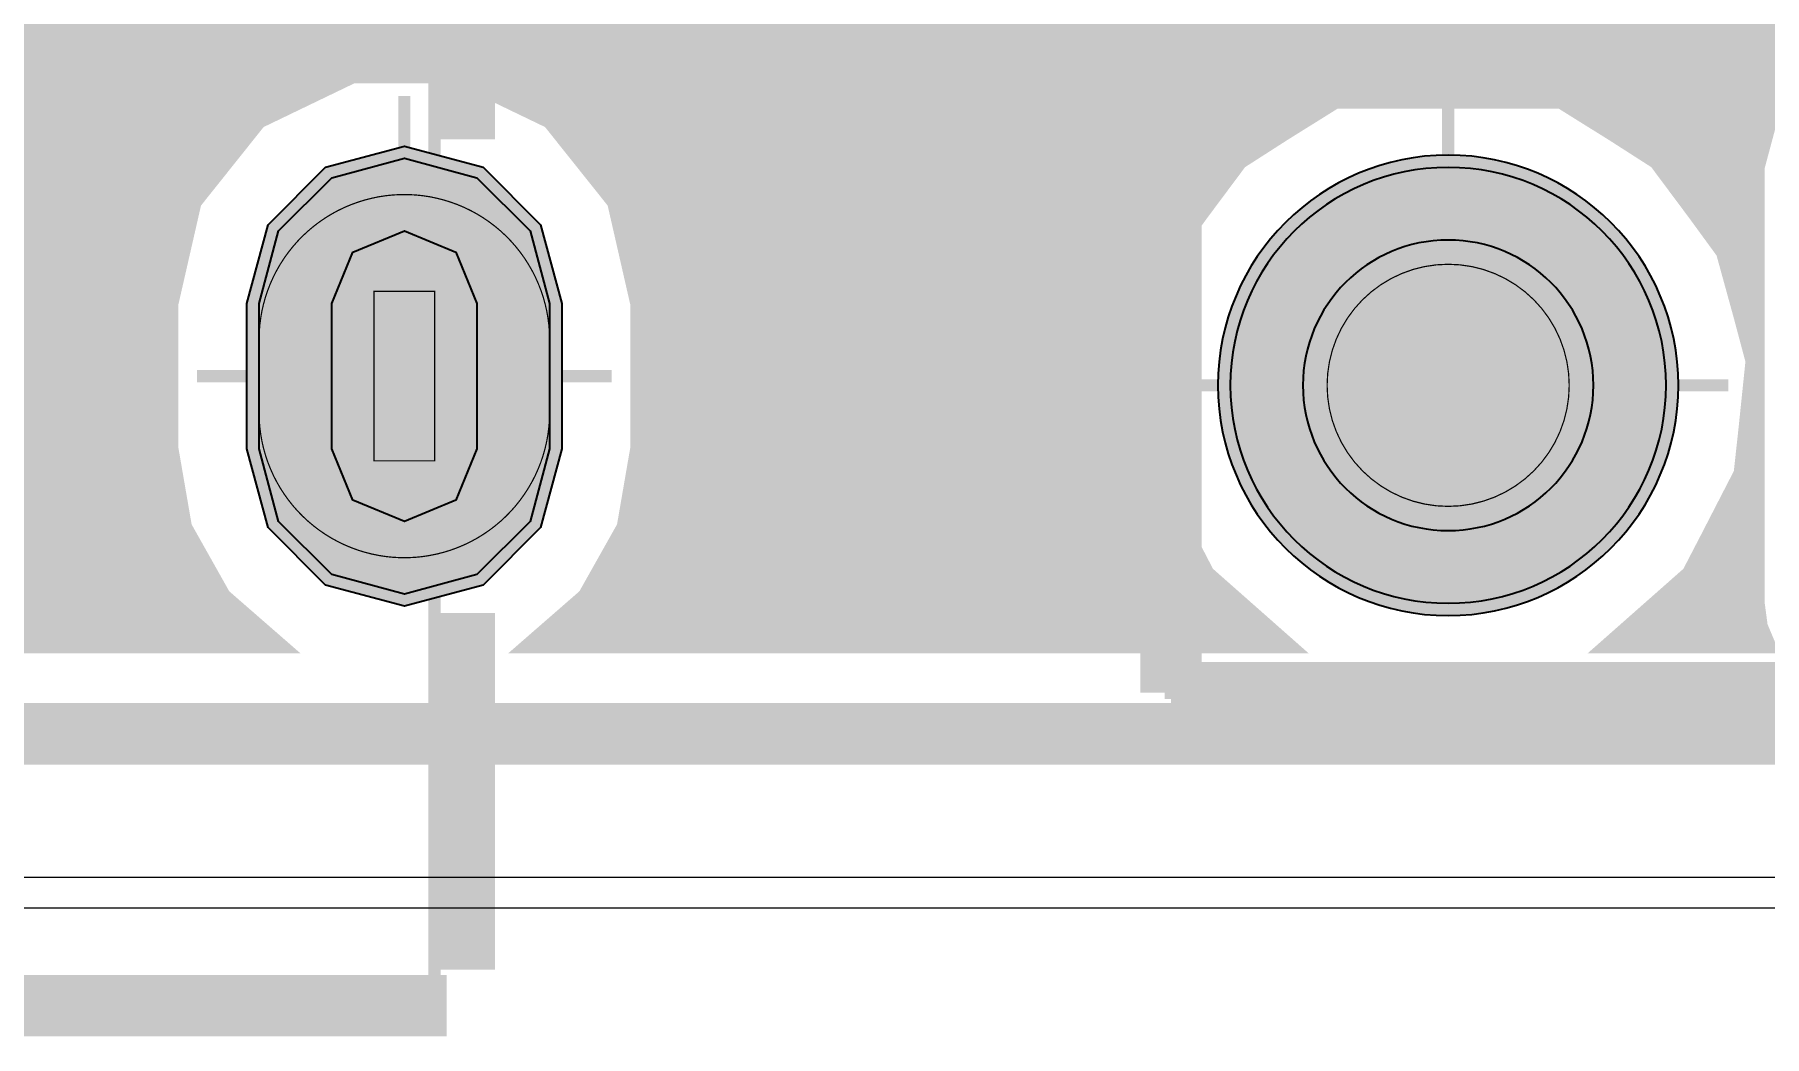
# Model space of a CAD drawing. Header units: millimetres. Extents: x -37.3 to -4.1, y -46.3 to 7.
# Drawn here: x -17.4 to -10.25, y -46.25 to -42.11 of the extents above; entities that cross this region are included whole.
import ezdxf

# ---------------------------------------------------------------- set-up
doc = ezdxf.new("R2010")
doc.units = ezdxf.units.MM
doc.header["$MEASUREMENT"] = 0
for name, color, linetype, true_color in [('Board-Outline-Layer', 7, 'Continuous', 0xff00ff), ('Bottom-Layer', 7, 'Continuous', 0x0000ff), ('Bottom-Paste-Mask-Layer', 7, 'Continuous', 0x800000), ('Bottom-Solder-Mask-Layer', 7, 'Continuous', 0xaa00ff), ('Component-Shape-Layer', 7, 'Continuous', 0x00cccc), ('Hole-Layer', 7, 'Continuous', 0x222222), ('Multi-Layer', 7, 'Continuous', 0xc0c0c0), ('Pin-Soldering-Layer', 7, 'Continuous', 0xcc9999), ('Top-Layer', 7, 'Continuous', 0xff0000), ('Top-Paste-Mask-Layer', 7, 'Continuous', 0x808080), ('Top-Silkscreen-Layer', 7, 'Continuous', 0xffcc00), ('Top-Solder-Mask-Layer', 7, 'Continuous', 0x800080)]:
    doc.layers.add(name, color=color, linetype=linetype, true_color=true_color)

msp = doc.modelspace()

# ---------------------------------------------------------------- hatches: boundary and pattern name
at = {"layer": 'Bottom-Layer'}
for points in [[(-12.201, -44.6419), (-15.3705, -44.6419), (-15.125, -44.428), (-14.9653, -44.1441), (-14.9099, -43.8231), (-14.9099, -43.2231), (-15.0048, -42.8074), (-15.2707, -42.474), (-15.6548, -42.289), (-16.0813, -42.289), (-16.4654, -42.474), (-16.7313, -42.8074), (-16.8262, -43.2231), (-16.8262, -43.8231), (-16.7708, -44.1441), (-16.6111, -44.428), (-16.3656, -44.6419), (-24.0205, -44.6419), (-23.7749, -44.428), (-23.6153, -44.1441), (-23.5599, -43.8231), (-23.5599, -43.2231), (-23.6548, -42.8074), (-23.9206, -42.474), (-24.3048, -42.289), (-24.7312, -42.289), (-25.1154, -42.474), (-25.3813, -42.8074), (-25.4762, -43.2231), (-25.4762, -43.8231), (-25.4208, -44.1441), (-25.2611, -44.428), (-25.0156, -44.6419), (-30.6523, -44.6419), (-30.3729, -44.2754), (-30.2321, -43.8365), (-30.2463, -43.3758), (-30.4137, -42.9464), (-30.715, -42.5976), (-31.1157, -42.3698), (-30.8468, -42.0261), (-30.7241, -41.6072), (-30.7652, -41.1727), (-30.9642, -40.7843), (-31.2929, -40.4971), (-31.0196, -40.2756), (-30.8254, -39.9822), (-26.1673, -39.9822), (-25.1863, -40.9632), (-25.0289, -41.0684), (-24.8432, -41.1053), (-15.2069, -41.1053), (-14.5671, -41.7451), (-14.4097, -41.8503), (-14.224, -41.8872), (-11.684, -41.8872), (-11.4984, -41.8503), (-11.341, -41.7451), (-8.039, -38.4431), (-7.9338, -38.2857), (-7.8969, -38.1001), (-7.8969, -35.1232), (-7.7458, -34.8581), (-7.7294, -34.5535), (-7.8511, -34.2738), (-8.0851, -34.0781), (-8.382, -34.0079), (-8.6789, -34.0781), (-8.913, -34.2738), (-9.0347, -34.5535), (-9.0182, -34.8581), (-8.8672, -35.1232), (-8.8672, -37.8991), (-11.4381, -40.4701), (-11.4985, -40.3222), (-11.5926, -40.1931), (-11.5926, -39.3142), (-11.4415, -39.0491), (-11.4251, -38.7445), (-11.5468, -38.4648), (-11.7808, -38.2691), (-12.0777, -38.1989), (-12.3746, -38.2691), (-12.6087, -38.4648), (-12.7304, -38.7445), (-12.7139, -39.0491), (-12.5629, -39.3142), (-12.5629, -40.1931), (-12.6985, -40.412), (-12.7405, -40.666), (-12.6826, -40.9169), (-14.0231, -40.9169), (-14.6629, -40.2771), (-14.8203, -40.172), (-15.0059, -40.135), (-15.0352, -40.135), (-14.9789, -39.9579), (-14.9599, -39.773), (-14.9599, -38.873), (-15.0498, -38.4789), (-15.3018, -38.1629), (-15.666, -37.9876), (-16.0701, -37.9876), (-16.4343, -38.1629), (-16.6863, -38.4789), (-16.7762, -38.873), (-16.7762, -39.3698), (-17.0493, -39.182), (-17.3779, -39.139), (-17.6901, -39.2502), (-17.9175, -39.4913), (-18.0102, -39.8095), (-17.9481, -40.135), (-22.4377, -40.135), (-22.3756, -39.8094), (-22.4684, -39.4912), (-22.6959, -39.2501), (-23.0082, -39.139), (-23.3369, -39.1821), (-23.6099, -39.3701), (-23.6099, -38.873), (-23.6998, -38.4789), (-23.9518, -38.1629), (-24.316, -37.9876), (-24.7201, -37.9876), (-25.0843, -38.1629), (-25.3362, -38.4789), (-25.4262, -38.873), (-25.4262, -39.3511), (-25.6233, -39.154), (-25.7806, -39.0489), (-25.9663, -39.0119), (-30.8254, -39.0119), (-31.0196, -38.7186), (-31.2929, -38.4971), (-30.9642, -38.2099), (-30.7652, -37.8214), (-30.7241, -37.3869), (-30.8468, -36.9681), (-31.1157, -36.6244), (-30.7063, -36.3893), (-30.4021, -36.0282), (-30.2399, -35.5849), (-30.2392, -35.1128), (-30.4002, -34.669), (-30.7034, -34.3071), (-31.1121, -34.0709), (-31.577, -33.9888), (-32.177, -33.9888), (-32.6419, -34.0709), (-33.0507, -34.3071), (-33.3538, -34.669), (-33.5148, -35.1128), (-33.5141, -35.5849), (-33.3519, -36.0282), (-33.0477, -36.3893), (-32.6383, -36.6244), (-32.9073, -36.9681), (-33.0299, -37.3869), (-32.9888, -37.8214), (-32.7898, -38.2099), (-32.4612, -38.4971), (-32.7667, -38.7557), (-32.966, -39.1028), (-33.0351, -39.4971), (-32.966, -39.8913), (-32.7667, -40.2385), (-32.4612, -40.4971), (-32.7898, -40.7843), (-32.9888, -41.1727), (-33.0299, -41.6072), (-32.9073, -42.0261), (-32.6383, -42.3698), (-33.039, -42.5976), (-33.3404, -42.9464), (-33.5078, -43.3758), (-33.5219, -43.8365), (-33.3811, -44.2754), (-33.1017, -44.6419), (-33.9319, -44.6419), (-33.9319, -0.3581), (-6.6482, -0.3581), (-6.6482, -44.6419), (-7.8079, -44.6419), (-7.7714, -44.5548), (-7.7589, -44.4611), (-7.7589, -42.6611), (-7.8069, -42.482), (-7.9379, -42.3509), (-8.117, -42.3029), (-9.917, -42.3029), (-10.0961, -42.3509), (-10.2272, -42.482), (-10.2752, -42.6611), (-10.2752, -44.4611), (-10.2627, -44.5548), (-10.2261, -44.6419), (-10.9131, -44.6419), (-10.5642, -44.3339), (-10.3512, -43.9201), (-10.3032, -43.4572), (-10.4267, -43.0086), (-10.7049, -42.6355), (-11.0997, -42.389), (-11.557, -42.3029), (-12.0144, -42.389), (-12.4092, -42.6355), (-12.6873, -43.0086), (-12.8109, -43.4572), (-12.7628, -43.9201), (-12.5498, -44.3339)], [(-15.268, -43.8231), (-15.3484, -44.1231), (-15.568, -44.3427), (-15.868, -44.4231), (-16.168, -44.3427), (-16.3877, -44.1231), (-16.468, -43.8231), (-16.468, -43.2231), (-16.3877, -42.9231), (-16.168, -42.7035), (-15.868, -42.6231), (-15.568, -42.7035), (-15.3484, -42.9231), (-15.268, -43.2231)], [(-12.457, -43.5611, 1), (-10.657, -43.5611, 1)]]:
    msp.add_hatch(color=256, dxfattribs=at).paths.add_polyline_path(points)
at = {"layer": 'Bottom-Paste-Mask-Layer'}
for points in [[(-15.268, -43.8231), (-15.3484, -44.1231), (-15.568, -44.3427), (-15.868, -44.4231), (-16.168, -44.3427), (-16.3877, -44.1231), (-16.468, -43.8231), (-16.468, -43.2231), (-16.3877, -42.9231), (-16.168, -42.7035), (-15.868, -42.6231), (-15.568, -42.7035), (-15.3484, -42.9231), (-15.268, -43.2231)], [(-12.457, -43.5611, 1), (-10.657, -43.5611, 1)]]:
    msp.add_hatch(color=256, dxfattribs=at).paths.add_polyline_path(points)
at = {"layer": 'Bottom-Solder-Mask-Layer'}
for points in [[(-15.218, -43.8231), (-15.3051, -44.1481), (-15.543, -44.386), (-15.868, -44.4731), (-16.1931, -44.386), (-16.431, -44.1481), (-16.5181, -43.8231), (-16.5181, -43.2231), (-16.431, -42.8981), (-16.1931, -42.6602), (-15.868, -42.5731), (-15.543, -42.6602), (-15.3051, -42.8981), (-15.218, -43.2231)], [(-12.5078, -43.5611, 1), (-10.6062, -43.5611, 1)]]:
    msp.add_hatch(color=256, dxfattribs=at).paths.add_polyline_path(points)
at = {"layer": 'Hole-Layer'}
for points in [[(-15.568, -43.8231), (-15.6559, -44.0352), (-15.868, -44.1231), (-16.0802, -44.0352), (-16.168, -43.8231), (-16.168, -43.2231), (-16.0802, -43.011), (-15.868, -42.9231), (-15.6559, -43.011), (-15.568, -43.2231)], [(-12.157, -43.5611, 1), (-10.957, -43.5611, 1)]]:
    msp.add_hatch(color=256, dxfattribs=at).paths.add_polyline_path(points)
at = {"layer": 'Multi-Layer'}
for points in [[(-15.268, -43.8231), (-15.3484, -44.1231), (-15.568, -44.3427), (-15.868, -44.4231), (-16.168, -44.3427), (-16.3877, -44.1231), (-16.468, -43.8231), (-16.468, -43.2231), (-16.3877, -42.9231), (-16.168, -42.7035), (-15.868, -42.6231), (-15.568, -42.7035), (-15.3484, -42.9231), (-15.268, -43.2231)], [(-15.268, -43.8231), (-15.3484, -44.1231), (-15.568, -44.3427), (-15.868, -44.4231), (-16.168, -44.3427), (-16.3877, -44.1231), (-16.468, -43.8231), (-16.468, -43.2231), (-16.3877, -42.9231), (-16.168, -42.7035), (-15.868, -42.6231), (-15.568, -42.7035), (-15.3484, -42.9231), (-15.268, -43.2231)], [(-15.268, -43.8231), (-15.3484, -44.1231), (-15.568, -44.3427), (-15.868, -44.4231), (-16.168, -44.3427), (-16.3877, -44.1231), (-16.468, -43.8231), (-16.468, -43.2231), (-16.3877, -42.9231), (-16.168, -42.7035), (-15.868, -42.6231), (-15.568, -42.7035), (-15.3484, -42.9231), (-15.268, -43.2231)], [(-12.457, -43.5611, 1), (-10.657, -43.5611, 1)], [(-12.457, -43.5611, 1), (-10.657, -43.5611, 1)], [(-12.457, -43.5611, 1), (-10.657, -43.5611, 1)]]:
    msp.add_hatch(color=256, dxfattribs=at).paths.add_polyline_path(points)
at = {"layer": 'Pin-Soldering-Layer'}
for points in [[(-12.057, -43.5611, 1), (-11.0571, -43.5611, 1)], [(-12.057, -43.5611, 1), (-11.0571, -43.5611, 1)], [(-15.993, -43.1731), (-15.7431, -43.1731), (-15.7431, -43.8731), (-15.993, -43.8731)], [(-15.993, -43.1731), (-15.7431, -43.1731), (-15.7431, -43.8731), (-15.993, -43.8731)]]:
    msp.add_hatch(color=256, dxfattribs=at).paths.add_polyline_path(points)
at = {"layer": 'Top-Layer'}
for points in [[(-16.3656, -44.6419), (-24.0205, -44.6419), (-23.7749, -44.428), (-23.6153, -44.1441), (-23.5599, -43.8231), (-23.5599, -43.2231), (-23.6548, -42.8074), (-23.9206, -42.474), (-24.3048, -42.289), (-24.7312, -42.289), (-25.1154, -42.474), (-25.3813, -42.8074), (-25.4762, -43.2231), (-25.4762, -43.8231), (-25.4208, -44.1441), (-25.2611, -44.428), (-25.0156, -44.6419), (-30.6523, -44.6419), (-30.3729, -44.2754), (-30.2321, -43.8365), (-30.2463, -43.3758), (-30.4137, -42.9464), (-30.715, -42.5976), (-31.1157, -42.3698), (-30.8348, -42.0021), (-30.7203, -41.5539), (-30.7904, -41.0965), (-29.31, -39.6161), (-29.2048, -39.4588), (-29.1679, -39.2731), (-29.1679, -34.1989), (-28.9713, -34.0722), (-28.8949, -33.8511), (-28.8949, -32.9511), (-28.9713, -32.73), (-29.1679, -32.6032), (-29.1679, -32.1669), (-28.9713, -32.0402), (-28.8949, -31.8191), (-28.8949, -31.2893), (-27.3512, -32.833), (-27.3512, -33.355), (-27.3079, -33.5257), (-27.1886, -33.6551), (-27.3079, -33.7845), (-27.3512, -33.9551), (-27.3512, -34.7551), (-27.3032, -34.9342), (-27.1721, -35.0653), (-26.9931, -35.1132), (-26.0931, -35.1132), (-25.914, -35.0653), (-25.7829, -34.9342), (-25.7349, -34.7551), (-25.7349, -33.9551), (-25.7782, -33.7845), (-25.8975, -33.6551), (-25.8009, -33.5621), (-25.7452, -33.4402), (-24.9426, -33.4402), (-24.8256, -33.4887), (-24.7, -33.5052), (-21.537, -33.5052), (-21.3132, -33.729), (-21.3132, -35.5205), (-21.415, -35.6847), (-21.463, -35.8719), (-21.5677, -35.5802), (-21.7974, -35.3722), (-22.098, -35.2969), (-22.3987, -35.3722), (-22.6284, -35.5802), (-22.733, -35.8719), (-22.8377, -35.5802), (-23.0674, -35.3722), (-23.368, -35.2969), (-23.6687, -35.3722), (-23.8984, -35.5802), (-24.003, -35.8719), (-24.1136, -35.5714), (-24.3562, -35.3625), (-24.6697, -35.2977), (-24.9752, -35.3933), (-25.1959, -35.6252), (-25.2762, -35.9351), (-25.2762, -37.1201), (-25.1959, -37.43), (-24.9752, -37.6619), (-24.6697, -37.7574), (-24.3562, -37.6926), (-24.1136, -37.4837), (-24.003, -37.1833), (-23.8984, -37.475), (-23.6687, -37.683), (-23.368, -37.7582), (-23.0674, -37.683), (-22.8377, -37.475), (-22.733, -37.1833), (-22.6284, -37.475), (-22.3987, -37.683), (-22.098, -37.7582), (-21.7974, -37.683), (-21.5677, -37.475), (-21.463, -37.1833), (-21.3594, -37.4734), (-21.1319, -37.6812), (-21.2152, -37.7644), (-21.257, -37.8121), (-21.2922, -37.8649), (-21.5928, -37.8649), (-21.6434, -37.8685), (-21.6929, -37.8792), (-21.7424, -37.8685), (-21.793, -37.8649), (-22.093, -37.8649), (-22.1499, -37.8695), (-22.2055, -37.883), (-22.261, -37.8695), (-22.318, -37.8649), (-22.868, -37.8649), (-22.9315, -37.8706), (-22.993, -37.8874), (-23.0545, -37.8706), (-23.1181, -37.8649), (-23.6681, -37.8649), (-23.8816, -37.9355), (-24.0109, -38.1196), (-24.3735, -37.9764), (-24.7628, -37.9984), (-25.1069, -38.1816), (-25.3425, -38.4922), (-25.4262, -38.873), (-25.4262, -39.773), (-25.3373, -40.1649), (-25.0879, -40.48), (-24.727, -40.6567), (-24.3251, -40.6604), (-23.961, -40.4902), (-23.706, -40.1796), (-23.4914, -40.4216), (-23.1915, -40.5429), (-22.869, -40.5182), (-22.5911, -40.3527), (-22.4159, -40.0808), (-22.1542, -40.3425), (-22.1127, -40.4128), (-22.0601, -40.4751), (-21.8805, -40.6547), (-21.7231, -40.7599), (-21.5374, -40.7968), (-18.5946, -40.7968), (-18.409, -40.7599), (-18.2516, -40.6547), (-17.8675, -40.2706), (-17.5937, -40.4888), (-17.2489, -40.5492), (-16.9173, -40.4371), (-16.6799, -40.1799), (-16.4249, -40.4904), (-16.0608, -40.6604), (-15.659, -40.6567), (-15.2981, -40.48), (-15.0488, -40.1648), (-14.9599, -39.773), (-14.9599, -39.2295), (-14.879, -39.251), (-14.7956, -39.2582), (-14.4688, -39.2582), (-14.4688, -39.2941), (-14.4208, -39.4732), (-14.2897, -39.6042), (-14.1106, -39.6522), (-13.6269, -39.6522), (-13.8668, -39.892), (-14.078, -39.892), (-14.257, -39.94), (-14.3881, -40.0711), (-14.4361, -40.2502), (-14.4361, -41.0503), (-14.3597, -41.2714), (-14.1631, -41.3982), (-14.1631, -41.4402), (-14.1261, -41.6258), (-14.021, -41.7832), (-13.5511, -42.2531), (-13.3937, -42.3583), (-13.208, -42.3952), (-12.03, -42.3952), (-12.4194, -42.645), (-12.6922, -43.0186), (-12.8115, -43.4656), (-12.7612, -43.9255), (-12.5481, -44.3361), (-12.201, -44.6419), (-15.3705, -44.6419), (-15.125, -44.428), (-14.9653, -44.1441), (-14.9099, -43.8231), (-14.9099, -43.2231), (-15.0048, -42.8074), (-15.2707, -42.474), (-15.6548, -42.289), (-16.0813, -42.289), (-16.4654, -42.474), (-16.7313, -42.8074), (-16.8262, -43.2231), (-16.8262, -43.8231), (-16.7708, -44.1441), (-16.6111, -44.428)], [(-10.2752, -44.4611), (-10.2627, -44.5548), (-10.2261, -44.6419), (-10.9131, -44.6419), (-10.5659, -44.3361), (-10.3528, -43.9255), (-10.3025, -43.4656), (-10.4218, -43.0186), (-10.6946, -42.645), (-11.0841, -42.3952), (-10.922, -42.3952), (-10.7364, -42.3583), (-10.579, -42.2531), (-10.325, -41.9991), (-10.2264, -41.857), (-10.184, -41.6893), (-10.1549, -41.6777), (-10.127, -41.6636), (-10.0425, -41.6976), (-9.9521, -41.7092), (-9.3521, -41.7092), (-9.2673, -41.699), (-9.1873, -41.669), (-9.1873, -42.3029), (-9.917, -42.3029), (-10.0961, -42.3509), (-10.2272, -42.482), (-10.2752, -42.6611)], [(-15.268, -43.8231), (-15.3484, -44.1231), (-15.568, -44.3427), (-15.868, -44.4231), (-16.168, -44.3427), (-16.3877, -44.1231), (-16.468, -43.8231), (-16.468, -43.2231), (-16.3877, -42.9231), (-16.168, -42.7035), (-15.868, -42.6231), (-15.568, -42.7035), (-15.3484, -42.9231), (-15.268, -43.2231)], [(-12.457, -43.5611, 1), (-10.657, -43.5611, 1)]]:
    msp.add_hatch(color=256, dxfattribs=at).paths.add_polyline_path(points)
at = {"layer": 'Top-Paste-Mask-Layer'}
for points in [[(-15.268, -43.8231), (-15.3484, -44.1231), (-15.568, -44.3427), (-15.868, -44.4231), (-16.168, -44.3427), (-16.3877, -44.1231), (-16.468, -43.8231), (-16.468, -43.2231), (-16.3877, -42.9231), (-16.168, -42.7035), (-15.868, -42.6231), (-15.568, -42.7035), (-15.3484, -42.9231), (-15.268, -43.2231)], [(-12.457, -43.5611, 1), (-10.657, -43.5611, 1)], [(-15.883, -42.7733), (-15.8531, -42.7733), (-15.8232, -42.7748), (-15.7934, -42.7778), (-15.7639, -42.7822), (-15.7345, -42.7882), (-15.7055, -42.7956), (-15.677, -42.8044), (-15.6488, -42.8146), (-15.6213, -42.8262), (-15.5943, -42.8392), (-15.568, -42.8535), (-15.5425, -42.8691), (-15.5178, -42.886), (-15.494, -42.904), (-15.471, -42.9233), (-15.4491, -42.9436), (-15.4282, -42.965), (-15.4084, -42.9875), (-15.3898, -43.0108), (-15.3723, -43.0351), (-15.3561, -43.0603), (-15.3411, -43.0862), (-15.3275, -43.1128), (-15.3152, -43.1401), (-15.3042, -43.1679), (-15.2947, -43.1963), (-15.2866, -43.2251), (-15.2799, -43.2542), (-15.2748, -43.2837), (-15.271, -43.3134), (-15.2688, -43.3432), (-15.268, -43.3731), (-15.268, -43.6731), (-15.2688, -43.703), (-15.271, -43.7329), (-15.2748, -43.7626), (-15.2799, -43.792), (-15.2866, -43.8212), (-15.2947, -43.85), (-15.3042, -43.8783), (-15.3152, -43.9062), (-15.3275, -43.9335), (-15.3411, -43.9601), (-15.3561, -43.986), (-15.3723, -44.0111), (-15.3898, -44.0354), (-15.4084, -44.0588), (-15.4282, -44.0812), (-15.4491, -44.1026), (-15.471, -44.123), (-15.494, -44.1422), (-15.5178, -44.1603), (-15.5425, -44.1771), (-15.568, -44.1927), (-15.5943, -44.2071), (-15.6213, -44.22), (-15.6488, -44.2316), (-15.677, -44.2419), (-15.7055, -44.2507), (-15.7345, -44.2581), (-15.7639, -44.264), (-15.7934, -44.2685), (-15.8232, -44.2715), (-15.8531, -44.2729), (-15.883, -44.2729), (-15.9129, -44.2715), (-15.9426, -44.2685), (-15.9722, -44.264), (-16.0015, -44.2581), (-16.0306, -44.2507), (-16.0591, -44.2419), (-16.0872, -44.2316), (-16.1148, -44.22), (-16.1418, -44.2071), (-16.168, -44.1927), (-16.1936, -44.1771), (-16.2183, -44.1603), (-16.2421, -44.1422), (-16.265, -44.123), (-16.287, -44.1026), (-16.3079, -44.0812), (-16.3277, -44.0588), (-16.3463, -44.0354), (-16.3638, -44.0111), (-16.38, -43.986), (-16.395, -43.9601), (-16.4086, -43.9335), (-16.4209, -43.9062), (-16.4319, -43.8783), (-16.4414, -43.85), (-16.4495, -43.8212), (-16.4562, -43.792), (-16.4613, -43.7626), (-16.4651, -43.7329), (-16.4673, -43.703), (-16.468, -43.6731), (-16.468, -43.3731), (-16.4673, -43.3432), (-16.4651, -43.3134), (-16.4613, -43.2837), (-16.4562, -43.2542), (-16.4495, -43.2251), (-16.4414, -43.1963), (-16.4319, -43.1679), (-16.4209, -43.1401), (-16.4086, -43.1128), (-16.395, -43.0862), (-16.38, -43.0603), (-16.3638, -43.0351), (-16.3463, -43.0108), (-16.3277, -42.9875), (-16.3079, -42.965), (-16.287, -42.9436), (-16.265, -42.9233), (-16.2421, -42.904), (-16.2183, -42.886), (-16.1936, -42.8691), (-16.168, -42.8535), (-16.1418, -42.8392), (-16.1148, -42.8262), (-16.0872, -42.8146), (-16.0591, -42.8044), (-16.0306, -42.7956), (-16.0015, -42.7882), (-15.9722, -42.7822), (-15.9426, -42.7778), (-15.9129, -42.7748)], [(-15.883, -42.7733), (-15.8531, -42.7733), (-15.8232, -42.7748), (-15.7934, -42.7778), (-15.7639, -42.7822), (-15.7345, -42.7882), (-15.7055, -42.7956), (-15.677, -42.8044), (-15.6488, -42.8146), (-15.6213, -42.8262), (-15.5943, -42.8392), (-15.568, -42.8535), (-15.5425, -42.8691), (-15.5178, -42.886), (-15.494, -42.904), (-15.471, -42.9233), (-15.4491, -42.9436), (-15.4282, -42.965), (-15.4084, -42.9875), (-15.3898, -43.0108), (-15.3723, -43.0351), (-15.3561, -43.0603), (-15.3411, -43.0862), (-15.3275, -43.1128), (-15.3152, -43.1401), (-15.3042, -43.1679), (-15.2947, -43.1963), (-15.2866, -43.2251), (-15.2799, -43.2542), (-15.2748, -43.2837), (-15.271, -43.3134), (-15.2688, -43.3432), (-15.268, -43.3731), (-15.268, -43.6731), (-15.2688, -43.703), (-15.271, -43.7329), (-15.2748, -43.7626), (-15.2799, -43.792), (-15.2866, -43.8212), (-15.2947, -43.85), (-15.3042, -43.8783), (-15.3152, -43.9062), (-15.3275, -43.9335), (-15.3411, -43.9601), (-15.3561, -43.986), (-15.3723, -44.0111), (-15.3898, -44.0354), (-15.4084, -44.0588), (-15.4282, -44.0812), (-15.4491, -44.1026), (-15.471, -44.123), (-15.494, -44.1422), (-15.5178, -44.1603), (-15.5425, -44.1771), (-15.568, -44.1927), (-15.5943, -44.2071), (-15.6213, -44.22), (-15.6488, -44.2316), (-15.677, -44.2419), (-15.7055, -44.2507), (-15.7345, -44.2581), (-15.7639, -44.264), (-15.7934, -44.2685), (-15.8232, -44.2715), (-15.8531, -44.2729), (-15.883, -44.2729), (-15.9129, -44.2715), (-15.9426, -44.2685), (-15.9722, -44.264), (-16.0015, -44.2581), (-16.0306, -44.2507), (-16.0591, -44.2419), (-16.0872, -44.2316), (-16.1148, -44.22), (-16.1418, -44.2071), (-16.168, -44.1927), (-16.1936, -44.1771), (-16.2183, -44.1603), (-16.2421, -44.1422), (-16.265, -44.123), (-16.287, -44.1026), (-16.3079, -44.0812), (-16.3277, -44.0588), (-16.3463, -44.0354), (-16.3638, -44.0111), (-16.38, -43.986), (-16.395, -43.9601), (-16.4086, -43.9335), (-16.4209, -43.9062), (-16.4319, -43.8783), (-16.4414, -43.85), (-16.4495, -43.8212), (-16.4562, -43.792), (-16.4613, -43.7626), (-16.4651, -43.7329), (-16.4673, -43.703), (-16.468, -43.6731), (-16.468, -43.3731), (-16.4673, -43.3432), (-16.4651, -43.3134), (-16.4613, -43.2837), (-16.4562, -43.2542), (-16.4495, -43.2251), (-16.4414, -43.1963), (-16.4319, -43.1679), (-16.4209, -43.1401), (-16.4086, -43.1128), (-16.395, -43.0862), (-16.38, -43.0603), (-16.3638, -43.0351), (-16.3463, -43.0108), (-16.3277, -42.9875), (-16.3079, -42.965), (-16.287, -42.9436), (-16.265, -42.9233), (-16.2421, -42.904), (-16.2183, -42.886), (-16.1936, -42.8691), (-16.168, -42.8535), (-16.1418, -42.8392), (-16.1148, -42.8262), (-16.0872, -42.8146), (-16.0591, -42.8044), (-16.0306, -42.7956), (-16.0015, -42.7882), (-15.9722, -42.7822), (-15.9426, -42.7778), (-15.9129, -42.7748)]]:
    msp.add_hatch(color=256, dxfattribs=at).paths.add_polyline_path(points)
at = {"layer": 'Top-Solder-Mask-Layer'}
for points in [[(-15.218, -43.8231), (-15.3051, -44.1481), (-15.543, -44.386), (-15.868, -44.4731), (-16.1931, -44.386), (-16.431, -44.1481), (-16.5181, -43.8231), (-16.5181, -43.2231), (-16.431, -42.8981), (-16.1931, -42.6602), (-15.868, -42.5731), (-15.543, -42.6602), (-15.3051, -42.8981), (-15.218, -43.2231)], [(-12.5078, -43.5611, 1), (-10.6062, -43.5611, 1)]]:
    msp.add_hatch(color=256, dxfattribs=at).paths.add_polyline_path(points)

# ---------------------------------------------------------------- linework, layer by layer
at = {"layer": 'Board-Outline-Layer', "const_width": 0.254}
msp.add_lwpolyline([(-34.2901, -45.0001), (-34.2901, 0), (-6.29, 0), (-6.29, -45.0001)], close=True, dxfattribs=at)
at = {"layer": 'Bottom-Layer', "const_width": 0.00508}
msp.add_lwpolyline([(-35.9411, -45.5931), (-35.9411, 1.143), (-4.064, 1.143), (-4.064, -45.5931)], close=True, dxfattribs=at)
at = {"layer": 'Bottom-Layer', "const_width": 0.0508}
for points in [[(-10.0961, -42.3509), (-10.2272, -42.482), (-10.2752, -42.6611), (-10.2752, -44.4611), (-10.2627, -44.5548), (-10.2261, -44.6419), (-10.9131, -44.6419), (-10.5642, -44.3339), (-10.3512, -43.9201), (-10.3032, -43.4572), (-10.4267, -43.0086), (-10.7049, -42.6355), (-11.0997, -42.389), (-11.557, -42.3029), (-12.0144, -42.389), (-12.4092, -42.6355), (-12.6873, -43.0086), (-12.8109, -43.4572), (-12.7628, -43.9201), (-12.5498, -44.3339), (-12.201, -44.6419), (-15.3705, -44.6419), (-15.125, -44.428), (-14.9653, -44.1441), (-14.9099, -43.8231), (-14.9099, -43.2231), (-15.0048, -42.8074), (-15.2707, -42.474), (-15.6548, -42.289), (-16.0813, -42.289), (-16.4654, -42.474), (-16.7313, -42.8074), (-16.8262, -43.2231), (-16.8262, -43.8231), (-16.7708, -44.1441), (-16.6111, -44.428), (-16.3656, -44.6419), (-24.0205, -44.6419)], [(-15.868, -43.5231), (-15.868, -42.3666)], [(-11.557, -43.5611), (-11.557, -42.4045)], [(-15.868, -43.5231), (-16.7246, -43.5231)], [(-15.868, -43.5231), (-15.0115, -43.5231)], [(-11.557, -43.5611), (-12.7136, -43.5611)], [(-11.557, -43.5611), (-10.4005, -43.5611)]]:
    msp.add_lwpolyline(points, dxfattribs=at)
at = {"layer": 'Bottom-Layer'}
msp.add_lwpolyline([(-15.268, -43.8231), (-15.3484, -44.1231), (-15.568, -44.3427), (-15.868, -44.4231), (-16.168, -44.3427), (-16.3877, -44.1231), (-16.468, -43.8231), (-16.468, -43.2231), (-16.3877, -42.9231), (-16.168, -42.7035), (-15.868, -42.6231), (-15.568, -42.7035), (-15.3484, -42.9231), (-15.268, -43.2231)], close=True, dxfattribs=at)
msp.add_lwpolyline([(-12.457, -43.5611, 1), (-10.657, -43.5611, 1)], format="xyb", close=True, dxfattribs=at)
at = {"layer": 'Bottom-Paste-Mask-Layer'}
msp.add_lwpolyline([(-15.268, -43.8231), (-15.3484, -44.1231), (-15.568, -44.3427), (-15.868, -44.4231), (-16.168, -44.3427), (-16.3877, -44.1231), (-16.468, -43.8231), (-16.468, -43.2231), (-16.3877, -42.9231), (-16.168, -42.7035), (-15.868, -42.6231), (-15.568, -42.7035), (-15.3484, -42.9231), (-15.268, -43.2231)], close=True, dxfattribs=at)
msp.add_lwpolyline([(-12.457, -43.5611, 1), (-10.657, -43.5611, 1)], format="xyb", close=True, dxfattribs=at)
at = {"layer": 'Bottom-Solder-Mask-Layer'}
msp.add_lwpolyline([(-15.218, -43.8231), (-15.3051, -44.1481), (-15.543, -44.386), (-15.868, -44.4731), (-16.1931, -44.386), (-16.431, -44.1481), (-16.5181, -43.8231), (-16.5181, -43.2231), (-16.431, -42.8981), (-16.1931, -42.6602), (-15.868, -42.5731), (-15.543, -42.6602), (-15.3051, -42.8981), (-15.218, -43.2231)], close=True, dxfattribs=at)
msp.add_lwpolyline([(-12.5078, -43.5611, 1), (-10.6062, -43.5611), (-10.6062, -43.5611, 1), (-12.5078, -43.5611)], format="xyb", dxfattribs=at)
at = {"layer": 'Component-Shape-Layer', "const_width": 0.0508}
for points in [[(-24.643, -46.1489), (-24.643, -38.7989), (-15.743, -38.7989), (-15.743, -46.1489)], [(-24.643, -46.1489), (-24.643, -38.7989), (-15.743, -38.7989), (-15.743, -46.1489)], [(-12.702, -44.8311), (-12.702, -42.2911), (-7.872, -42.2911), (-7.872, -44.8311)], [(-12.702, -44.8311), (-12.702, -42.2911), (-7.872, -42.2911), (-7.872, -44.8311)]]:
    msp.add_lwpolyline(points, close=True, dxfattribs=at)
at = {"layer": 'Hole-Layer'}
msp.add_lwpolyline([(-15.568, -43.8231), (-15.6559, -44.0352), (-15.868, -44.1231), (-16.0802, -44.0352), (-16.168, -43.8231), (-16.168, -43.2231), (-16.0802, -43.011), (-15.868, -42.9231), (-15.6559, -43.011), (-15.568, -43.2231)], close=True, dxfattribs=at)
msp.add_lwpolyline([(-12.157, -43.5611, 1), (-10.957, -43.5611, 1)], format="xyb", close=True, dxfattribs=at)
at = {"layer": 'Multi-Layer'}
msp.add_lwpolyline([(-15.268, -43.8231), (-15.3484, -44.1231), (-15.568, -44.3427), (-15.868, -44.4231), (-16.168, -44.3427), (-16.3877, -44.1231), (-16.468, -43.8231), (-16.468, -43.2231), (-16.3877, -42.9231), (-16.168, -42.7035), (-15.868, -42.6231), (-15.568, -42.7035), (-15.3484, -42.9231), (-15.268, -43.2231)], close=True, dxfattribs=at)
msp.add_lwpolyline([(-15.268, -43.8231), (-15.3484, -44.1231), (-15.568, -44.3427), (-15.868, -44.4231), (-16.168, -44.3427), (-16.3877, -44.1231), (-16.468, -43.8231), (-16.468, -43.2231), (-16.3877, -42.9231), (-16.168, -42.7035), (-15.868, -42.6231), (-15.568, -42.7035), (-15.3484, -42.9231), (-15.268, -43.2231)], close=True, dxfattribs=at)
msp.add_lwpolyline([(-15.268, -43.8231), (-15.3484, -44.1231), (-15.568, -44.3427), (-15.868, -44.4231), (-16.168, -44.3427), (-16.3877, -44.1231), (-16.468, -43.8231), (-16.468, -43.2231), (-16.3877, -42.9231), (-16.168, -42.7035), (-15.868, -42.6231), (-15.568, -42.7035), (-15.3484, -42.9231), (-15.268, -43.2231)], close=True, dxfattribs=at)
msp.add_lwpolyline([(-12.457, -43.5611, 1), (-10.657, -43.5611, 1)], format="xyb", close=True, dxfattribs=at)
msp.add_lwpolyline([(-12.457, -43.5611, 1), (-10.657, -43.5611, 1)], format="xyb", close=True, dxfattribs=at)
msp.add_lwpolyline([(-12.457, -43.5611, 1), (-10.657, -43.5611, 1)], format="xyb", close=True, dxfattribs=at)
at = {"layer": 'Pin-Soldering-Layer', "const_width": 0.00508}
msp.add_lwpolyline([(-12.057, -43.5611, 1), (-11.0571, -43.5611), (-11.0571, -43.5611, 1), (-12.057, -43.5611)], format="xyb", dxfattribs=at)
msp.add_lwpolyline([(-12.057, -43.5611, 1), (-11.0571, -43.5611), (-11.0571, -43.5611, 1), (-12.057, -43.5611)], format="xyb", dxfattribs=at)
msp.add_lwpolyline([(-15.993, -43.1731), (-15.7431, -43.1731), (-15.7431, -43.8731), (-15.993, -43.8731)], close=True, dxfattribs=at)
msp.add_lwpolyline([(-15.993, -43.1731), (-15.7431, -43.1731), (-15.7431, -43.8731), (-15.993, -43.8731)], close=True, dxfattribs=at)
at = {"layer": 'Top-Layer', "const_width": 0.00508}
msp.add_lwpolyline([(-35.8141, -45.7201), (-35.8141, 0.889), (-4.191, 0.889), (-4.191, -45.7201)], close=True, dxfattribs=at)
at = {"layer": 'Top-Layer', "const_width": 0.0508}
for points in [[(-10.0961, -42.3509), (-10.2272, -42.482), (-10.2752, -42.6611), (-10.2752, -44.4611), (-10.2627, -44.5548), (-10.2261, -44.6419), (-10.9131, -44.6419), (-10.5659, -44.3361), (-10.3528, -43.9255), (-10.3025, -43.4656), (-10.4218, -43.0186), (-10.6946, -42.645), (-11.0841, -42.3952), (-10.922, -42.3952), (-10.7364, -42.3583), (-10.579, -42.2531), (-10.325, -41.9991), (-10.2264, -41.857), (-10.184, -41.6893)], [(-14.021, -41.7832), (-13.5511, -42.2531), (-13.3937, -42.3583), (-13.208, -42.3952), (-12.03, -42.3952), (-12.4194, -42.645), (-12.6922, -43.0186), (-12.8115, -43.4656), (-12.7612, -43.9255), (-12.5481, -44.3361), (-12.201, -44.6419), (-15.3705, -44.6419), (-15.125, -44.428), (-14.9653, -44.1441), (-14.9099, -43.8231), (-14.9099, -43.2231), (-15.0048, -42.8074), (-15.2707, -42.474), (-15.6548, -42.289), (-16.0813, -42.289), (-16.4654, -42.474), (-16.7313, -42.8074), (-16.8262, -43.2231), (-16.8262, -43.8231), (-16.7708, -44.1441), (-16.6111, -44.428), (-16.3656, -44.6419), (-24.0205, -44.6419)], [(-15.868, -43.5231), (-15.868, -42.3666)], [(-15.868, -43.5231), (-16.7246, -43.5231)], [(-15.868, -43.5231), (-15.0115, -43.5231)], [(-11.557, -43.5611), (-12.7136, -43.5611)], [(-11.557, -43.5611), (-10.4005, -43.5611)]]:
    msp.add_lwpolyline(points, dxfattribs=at)
at = {"layer": 'Top-Layer'}
msp.add_lwpolyline([(-15.268, -43.8231), (-15.3484, -44.1231), (-15.568, -44.3427), (-15.868, -44.4231), (-16.168, -44.3427), (-16.3877, -44.1231), (-16.468, -43.8231), (-16.468, -43.2231), (-16.3877, -42.9231), (-16.168, -42.7035), (-15.868, -42.6231), (-15.568, -42.7035), (-15.3484, -42.9231), (-15.268, -43.2231)], close=True, dxfattribs=at)
msp.add_lwpolyline([(-12.457, -43.5611, 1), (-10.657, -43.5611, 1)], format="xyb", close=True, dxfattribs=at)
at = {"layer": 'Top-Paste-Mask-Layer'}
msp.add_lwpolyline([(-15.268, -43.8231), (-15.3484, -44.1231), (-15.568, -44.3427), (-15.868, -44.4231), (-16.168, -44.3427), (-16.3877, -44.1231), (-16.468, -43.8231), (-16.468, -43.2231), (-16.3877, -42.9231), (-16.168, -42.7035), (-15.868, -42.6231), (-15.568, -42.7035), (-15.3484, -42.9231), (-15.268, -43.2231)], close=True, dxfattribs=at)
msp.add_lwpolyline([(-12.457, -43.5611, 1), (-10.657, -43.5611, 1)], format="xyb", close=True, dxfattribs=at)
at = {"layer": 'Top-Paste-Mask-Layer', "const_width": 0.00508}
msp.add_lwpolyline([(-15.883, -42.7733), (-15.8531, -42.7733), (-15.8232, -42.7748), (-15.7934, -42.7778), (-15.7639, -42.7822), (-15.7345, -42.7882), (-15.7055, -42.7956), (-15.677, -42.8044), (-15.6488, -42.8146), (-15.6213, -42.8262), (-15.5943, -42.8392), (-15.568, -42.8535), (-15.5425, -42.8691), (-15.5178, -42.886), (-15.494, -42.904), (-15.471, -42.9233), (-15.4491, -42.9436), (-15.4282, -42.965), (-15.4084, -42.9875), (-15.3898, -43.0108), (-15.3723, -43.0351), (-15.3561, -43.0603), (-15.3411, -43.0862), (-15.3275, -43.1128), (-15.3152, -43.1401), (-15.3042, -43.1679), (-15.2947, -43.1963), (-15.2866, -43.2251), (-15.2799, -43.2542), (-15.2748, -43.2837), (-15.271, -43.3134), (-15.2688, -43.3432), (-15.268, -43.3731), (-15.268, -43.6731), (-15.2688, -43.703), (-15.271, -43.7329), (-15.2748, -43.7626), (-15.2799, -43.792), (-15.2866, -43.8212), (-15.2947, -43.85), (-15.3042, -43.8783), (-15.3152, -43.9062), (-15.3275, -43.9335), (-15.3411, -43.9601), (-15.3561, -43.986), (-15.3723, -44.0111), (-15.3898, -44.0354), (-15.4084, -44.0588), (-15.4282, -44.0812), (-15.4491, -44.1026), (-15.471, -44.123), (-15.494, -44.1422), (-15.5178, -44.1603), (-15.5425, -44.1771), (-15.568, -44.1927), (-15.5943, -44.2071), (-15.6213, -44.22), (-15.6488, -44.2316), (-15.677, -44.2419), (-15.7055, -44.2507), (-15.7345, -44.2581), (-15.7639, -44.264), (-15.7934, -44.2685), (-15.8232, -44.2715), (-15.8531, -44.2729), (-15.883, -44.2729), (-15.9129, -44.2715), (-15.9426, -44.2685), (-15.9722, -44.264), (-16.0015, -44.2581), (-16.0306, -44.2507), (-16.0591, -44.2419), (-16.0872, -44.2316), (-16.1148, -44.22), (-16.1418, -44.2071), (-16.168, -44.1927), (-16.1936, -44.1771), (-16.2183, -44.1603), (-16.2421, -44.1422), (-16.265, -44.123), (-16.287, -44.1026), (-16.3079, -44.0812), (-16.3277, -44.0588), (-16.3463, -44.0354), (-16.3638, -44.0111), (-16.38, -43.986), (-16.395, -43.9601), (-16.4086, -43.9335), (-16.4209, -43.9062), (-16.4319, -43.8783), (-16.4414, -43.85), (-16.4495, -43.8212), (-16.4562, -43.792), (-16.4613, -43.7626), (-16.4651, -43.7329), (-16.4673, -43.703), (-16.468, -43.6731), (-16.468, -43.3731), (-16.4673, -43.3432), (-16.4651, -43.3134), (-16.4613, -43.2837), (-16.4562, -43.2542), (-16.4495, -43.2251), (-16.4414, -43.1963), (-16.4319, -43.1679), (-16.4209, -43.1401), (-16.4086, -43.1128), (-16.395, -43.0862), (-16.38, -43.0603), (-16.3638, -43.0351), (-16.3463, -43.0108), (-16.3277, -42.9875), (-16.3079, -42.965), (-16.287, -42.9436), (-16.265, -42.9233), (-16.2421, -42.904), (-16.2183, -42.886), (-16.1936, -42.8691), (-16.168, -42.8535), (-16.1418, -42.8392), (-16.1148, -42.8262), (-16.0872, -42.8146), (-16.0591, -42.8044), (-16.0306, -42.7956), (-16.0015, -42.7882), (-15.9722, -42.7822), (-15.9426, -42.7778), (-15.9129, -42.7748)], close=True, dxfattribs=at)
msp.add_lwpolyline([(-15.883, -42.7733), (-15.8531, -42.7733), (-15.8232, -42.7748), (-15.7934, -42.7778), (-15.7639, -42.7822), (-15.7345, -42.7882), (-15.7055, -42.7956), (-15.677, -42.8044), (-15.6488, -42.8146), (-15.6213, -42.8262), (-15.5943, -42.8392), (-15.568, -42.8535), (-15.5425, -42.8691), (-15.5178, -42.886), (-15.494, -42.904), (-15.471, -42.9233), (-15.4491, -42.9436), (-15.4282, -42.965), (-15.4084, -42.9875), (-15.3898, -43.0108), (-15.3723, -43.0351), (-15.3561, -43.0603), (-15.3411, -43.0862), (-15.3275, -43.1128), (-15.3152, -43.1401), (-15.3042, -43.1679), (-15.2947, -43.1963), (-15.2866, -43.2251), (-15.2799, -43.2542), (-15.2748, -43.2837), (-15.271, -43.3134), (-15.2688, -43.3432), (-15.268, -43.3731), (-15.268, -43.6731), (-15.2688, -43.703), (-15.271, -43.7329), (-15.2748, -43.7626), (-15.2799, -43.792), (-15.2866, -43.8212), (-15.2947, -43.85), (-15.3042, -43.8783), (-15.3152, -43.9062), (-15.3275, -43.9335), (-15.3411, -43.9601), (-15.3561, -43.986), (-15.3723, -44.0111), (-15.3898, -44.0354), (-15.4084, -44.0588), (-15.4282, -44.0812), (-15.4491, -44.1026), (-15.471, -44.123), (-15.494, -44.1422), (-15.5178, -44.1603), (-15.5425, -44.1771), (-15.568, -44.1927), (-15.5943, -44.2071), (-15.6213, -44.22), (-15.6488, -44.2316), (-15.677, -44.2419), (-15.7055, -44.2507), (-15.7345, -44.2581), (-15.7639, -44.264), (-15.7934, -44.2685), (-15.8232, -44.2715), (-15.8531, -44.2729), (-15.883, -44.2729), (-15.9129, -44.2715), (-15.9426, -44.2685), (-15.9722, -44.264), (-16.0015, -44.2581), (-16.0306, -44.2507), (-16.0591, -44.2419), (-16.0872, -44.2316), (-16.1148, -44.22), (-16.1418, -44.2071), (-16.168, -44.1927), (-16.1936, -44.1771), (-16.2183, -44.1603), (-16.2421, -44.1422), (-16.265, -44.123), (-16.287, -44.1026), (-16.3079, -44.0812), (-16.3277, -44.0588), (-16.3463, -44.0354), (-16.3638, -44.0111), (-16.38, -43.986), (-16.395, -43.9601), (-16.4086, -43.9335), (-16.4209, -43.9062), (-16.4319, -43.8783), (-16.4414, -43.85), (-16.4495, -43.8212), (-16.4562, -43.792), (-16.4613, -43.7626), (-16.4651, -43.7329), (-16.4673, -43.703), (-16.468, -43.6731), (-16.468, -43.3731), (-16.4673, -43.3432), (-16.4651, -43.3134), (-16.4613, -43.2837), (-16.4562, -43.2542), (-16.4495, -43.2251), (-16.4414, -43.1963), (-16.4319, -43.1679), (-16.4209, -43.1401), (-16.4086, -43.1128), (-16.395, -43.0862), (-16.38, -43.0603), (-16.3638, -43.0351), (-16.3463, -43.0108), (-16.3277, -42.9875), (-16.3079, -42.965), (-16.287, -42.9436), (-16.265, -42.9233), (-16.2421, -42.904), (-16.2183, -42.886), (-16.1936, -42.8691), (-16.168, -42.8535), (-16.1418, -42.8392), (-16.1148, -42.8262), (-16.0872, -42.8146), (-16.0591, -42.8044), (-16.0306, -42.7956), (-16.0015, -42.7882), (-15.9722, -42.7822), (-15.9426, -42.7778), (-15.9129, -42.7748)], close=True, dxfattribs=at)
at = {"layer": 'Top-Silkscreen-Layer', "const_width": 0.254}
for points in [[(-15.621, -42.545), (-15.621, -40.5511)], [(-15.621, -42.545), (-15.621, -40.5511)], [(-12.702, -42.2911), (-12.702, -44.8311)], [(-12.702, -42.2911), (-7.872, -42.2911)], [(-12.702, -42.2911), (-12.702, -44.8311)], [(-12.702, -42.2911), (-7.872, -42.2911)], [(-15.621, -45.9741), (-15.621, -44.5011)], [(-15.621, -45.9741), (-15.621, -44.5011)], [(-12.702, -44.8311), (-7.872, -44.8311)], [(-12.702, -44.8311), (-7.872, -44.8311)], [(-15.693, -46.1231), (-24.693, -46.1231)], [(-15.693, -46.1231), (-24.693, -46.1231)]]:
    msp.add_lwpolyline(points, dxfattribs=at)
at = {"layer": 'Top-Solder-Mask-Layer'}
msp.add_lwpolyline([(-15.218, -43.8231), (-15.3051, -44.1481), (-15.543, -44.386), (-15.868, -44.4731), (-16.1931, -44.386), (-16.431, -44.1481), (-16.5181, -43.8231), (-16.5181, -43.2231), (-16.431, -42.8981), (-16.1931, -42.6602), (-15.868, -42.5731), (-15.543, -42.6602), (-15.3051, -42.8981), (-15.218, -43.2231)], close=True, dxfattribs=at)
msp.add_lwpolyline([(-12.5078, -43.5611, 1), (-10.6062, -43.5611), (-10.6062, -43.5611, 1), (-12.5078, -43.5611)], format="xyb", dxfattribs=at)

doc.saveas('drawing.dxf')
